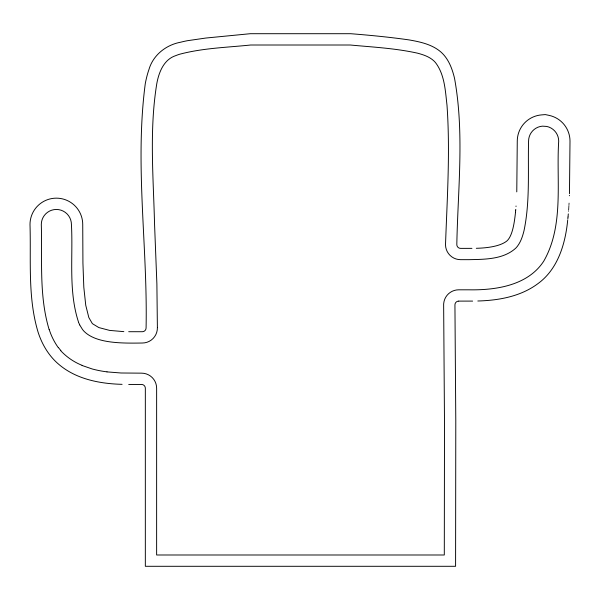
<?xml version="1.0" encoding="UTF-8"?>
<svg xmlns="http://www.w3.org/2000/svg" width="600" height="600" viewBox="0 0 600 600"><rect width="100%" height="100%" fill="white"/><g stroke="black" fill="none" stroke-linecap="round" stroke-linejoin="round"><path stroke-width="0.9" d="M157.387 327.532L156.885 283.905L154.538 223.74C153.398 177.188 149.227 130.028 156.765 83.805C158.79 72.488 163.718 59.535 175.695 55.642A47.415 47.415 0 0 1 177.368 55.012L178.38 54.653A61.98 61.98 0 0 1 179.648 54.24C202.778 48.075 226.958 47.468 250.665 45.008L350.257 45.008C372.75 47.115 395.498 48.27 417.592 53.19C424.072 54.915 430.89 57.24 435.405 62.483C444.713 74.55 445.32 90.727 447 105.27C450.232 150.975 447.248 196.837 445.59 242.535L445.515 244.913A15.06 15.06 0 0 0 460.582 259.665L468.855 259.673C484.673 259.327 503.048 259.53 515.58 248.325A21.128 21.128 0 0 0 516.27 247.597L517.162 246.562A22.47 22.47 0 0 0 517.477 246.165C520.882 241.642 522.668 236.138 524.01 230.7C530.153 201.322 527.805 170.955 528.57 141.18A15.067 15.067 0 0 1 542.43 126.157L546.735 126.435A15.067 15.067 0 0 1 558.697 141.18C556.118 180.442 564.352 225.18 543.78 261.105C527.963 285.517 495.855 290.31 468.967 289.808L458.7 289.808A15.075 15.075 0 0 0 443.707 303.42L443.655 304.043A13.995 13.995 0 0 0 443.64 304.358L444.502 423.615L444.3 554.993L156.63 554.993L156.637 388.373A15.067 15.067 0 0 0 141.57 373.155L121.065 372.998L106.995 371.888M157.387 327.653L157.238 330.045A15.067 15.067 0 0 1 142.32 343.02C122.985 343.29 96.983 343.733 84.465 331.718A21.128 21.128 0 0 1 83.73 330.945L82.875 329.947A22.47 22.47 0 0 1 82.523 329.513L79.83 325.125M516.773 191.88L517.268 141.18A26.362 26.362 0 0 1 541.523 114.9L545.325 114.593L549.06 115.373A26.362 26.362 0 0 1 570 141.18L569.467 193.71M569.415 195.337L569.4 195.743M569.055 203.183L569.033 203.558M568.98 204.502L568.957 204.877M568.905 205.83L568.875 206.212M568.83 206.97L568.808 207.353M568.755 208.118L568.725 208.5M568.673 209.265L568.65 209.647M516.037 206.01L516.007 206.498M568.56 210.803L568.53 211.185M515.775 209.377L515.722 209.962M568.312 213.907L568.065 216.623M515.7 210.255L515.655 210.69M515.632 210.983L515.505 212.288M568.028 216.99L567.975 217.538M515.475 212.572C514.463 222.097 512.595 236.002 506.842 241.013C499.942 246.502 486.495 248.07 476.295 248.288M567.938 217.897L567.803 219.18M567.683 220.29C565.365 243.84 557.925 269.212 537.832 283.71C520.688 296.505 498.757 300.435 477.825 300.998M472.627 301.095L458.805 301.11M471.952 248.362L460.582 248.377A3.765 3.765 0 0 1 456.817 244.447C457.882 189.24 464.513 133.065 454.53 78.315C452.257 68.767 448.612 58.965 441.158 52.23C432.293 44.407 420.3 41.865 408.967 39.892C389.618 37.133 370.14 35.242 350.647 33.705L250.275 33.705L205.733 38.055L187.433 40.703A118.275 118.275 0 0 0 180.623 42.218C165.99 44.902 153 55.17 148.89 69.72A81.308 81.308 0 0 0 146.67 77.25A113.505 113.505 0 0 0 145.275 83.67C134.595 164.73 147.735 246.585 146.085 327.968A3.765 3.765 0 0 1 142.32 331.718L128.7 331.71M128.715 384.442L141.57 384.45A3.765 3.765 0 0 1 145.335 388.26L145.335 566.295L455.588 566.295L455.79 420.938L454.935 304.83A3.765 3.765 0 0 1 458.7 301.11M123.84 331.635L109.62 330.405L98.828 327.57L92.377 323.647L88.838 317.565L85.755 305.295L83.812 287.257L82.927 263.123L82.733 224.52A26.362 26.362 0 0 0 56.363 198.157A26.362 26.362 0 0 0 30 224.52C31.117 260.265 27.562 297.413 38.093 332.175C42.008 344.377 48.787 355.86 58.627 364.207C76.05 379.185 99.735 383.752 122.085 384.338M82.05 365.468L92.22 368.978A107.738 107.738 0 0 0 107.002 371.858M60.885 350.603L58.395 347.55M79.725 324.923L78.877 323.062M78.683 322.597C68.175 291.188 73.192 256.928 71.43 224.52A15.067 15.067 0 0 0 56.363 209.452A15.067 15.067 0 0 0 41.303 224.52C42.367 259.425 38.873 295.575 49.117 329.513M58.282 347.632A64.808 64.808 0 0 1 49.207 329.483M82.095 365.347A59.325 59.325 0 0 1 60.742 350.737"/></g></svg>
